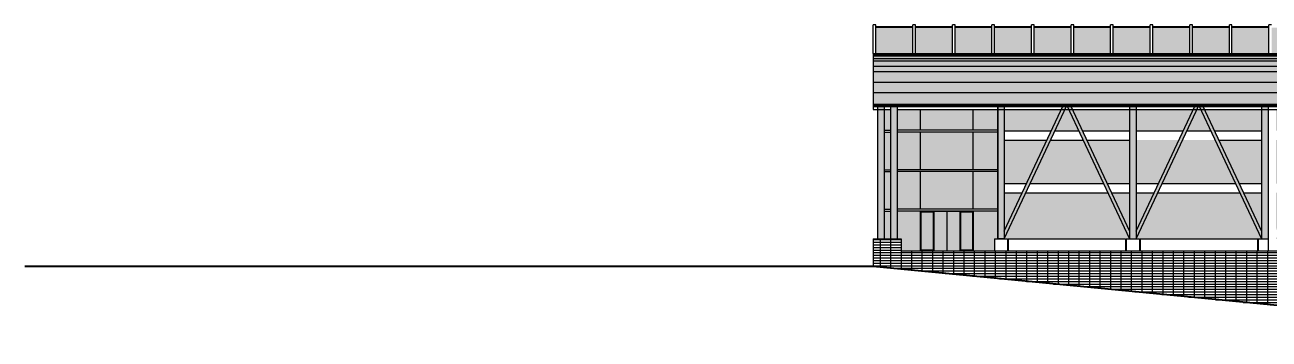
# Model space of a CAD drawing. Header units: metres. Extents: x 2330 to 2661, y 695 to 924.
# Drawn here: x 2375.1 to 2469.5, y 694.7 to 718.6 of the extents above; entities that cross this region are included whole.
import ezdxf

# ---------------------------------------------------------------- set-up
doc = ezdxf.new("R2010")
doc.units = ezdxf.units.M
doc.header["$LTSCALE"] = 20
doc.layers.add('Aux4', color=31, linetype='Continuous', lineweight=20)
doc.layers.add('Columns', color=30, linetype='Continuous', lineweight=40)
doc.layers.add('Tree and Others', color=74, linetype='Continuous')

msp = doc.modelspace()

# ---------------------------------------------------------------- hatches: boundary and pattern name
h = msp.add_hatch(color=256)
h.set_gradient(color1=(0, 0, 255), color2=(0, 114, 153), tint=1)
h.paths.add_polyline_path([(2490.648, 718.351), (2492.993, 718.351), (2492.993, 716.389), (2490.648, 716.389)])
h.paths.add_polyline_path([(2487.648, 718.351), (2490.448, 718.351), (2490.448, 716.389), (2487.648, 716.389)])
h.paths.add_polyline_path([(2484.648, 718.351), (2487.448, 718.351), (2487.448, 716.389), (2484.648, 716.389)])
h.paths.add_polyline_path([(2481.648, 718.351), (2484.448, 718.351), (2484.448, 716.389), (2481.648, 716.389)])
h.paths.add_polyline_path([(2478.648, 718.351), (2481.448, 718.351), (2481.448, 716.389), (2478.648, 716.389)])
h.paths.add_polyline_path([(2475.648, 718.351), (2478.448, 718.351), (2478.448, 716.389), (2475.648, 716.389)])
h.paths.add_polyline_path([(2472.648, 718.351), (2475.448, 718.351), (2475.448, 716.389), (2472.648, 716.389)])
h.paths.add_polyline_path([(2469.648, 718.351), (2472.448, 718.351), (2472.448, 716.389), (2469.648, 716.389)])
h.paths.add_polyline_path([(2466.648, 718.351), (2469.448, 718.351), (2469.448, 716.389), (2466.648, 716.389)])
h.paths.add_polyline_path([(2463.648, 718.351), (2466.448, 718.351), (2466.448, 716.389), (2463.648, 716.389)])
h.paths.add_polyline_path([(2460.648, 718.351), (2463.448, 718.351), (2463.448, 716.389), (2460.648, 716.389)])
h.paths.add_polyline_path([(2457.648, 718.351), (2460.448, 718.351), (2460.448, 716.389), (2457.648, 716.389)])
h.paths.add_polyline_path([(2454.648, 718.351), (2457.448, 718.351), (2457.448, 716.389), (2454.648, 716.389)])
h.paths.add_polyline_path([(2451.648, 718.351), (2454.448, 718.351), (2454.448, 716.389), (2451.648, 716.389)])
h.paths.add_polyline_path([(2448.648, 718.351), (2451.448, 718.351), (2451.448, 716.389), (2448.648, 716.389)])
h.paths.add_polyline_path([(2445.648, 718.351), (2448.448, 718.351), (2448.448, 716.389), (2445.648, 716.389)])
h.paths.add_polyline_path([(2442.648, 718.351), (2445.448, 718.351), (2445.448, 716.389), (2442.648, 716.389)])
h.paths.add_polyline_path([(2439.648, 718.351), (2442.448, 718.351), (2442.448, 716.389), (2439.648, 716.389)])
h = msp.add_hatch(color=256)
h.set_gradient(color1=(0, 0, 255), color2=(0, 114, 153), tint=1)
h.paths.add_polyline_path([(2447.032, 712.129), (2448.883, 712.129), (2448.883, 710.569), (2447.032, 710.569)])
h.paths.add_polyline_path([(2443.032, 712.129), (2447.032, 712.129), (2447.032, 710.569), (2443.032, 710.569)])
h.paths.add_polyline_path([(2447.032, 710.419), (2448.883, 710.419), (2448.883, 707.569), (2447.032, 707.569)])
h.paths.add_polyline_path([(2443.032, 710.419), (2447.032, 710.419), (2447.032, 707.569), (2443.032, 707.569)])
h.paths.add_polyline_path([(2447.032, 707.419), (2448.883, 707.419), (2448.883, 704.569), (2447.032, 704.569)])
h.paths.add_polyline_path([(2443.032, 707.419), (2447.032, 707.419), (2447.032, 704.569), (2443.032, 704.569)])
h.paths.add_polyline_path([(2441.26, 707.419), (2443.032, 707.419), (2443.032, 704.569), (2441.26, 704.569)])
h.paths.add_polyline_path([(2441.26, 710.419), (2443.032, 710.419), (2443.032, 707.569), (2441.26, 707.569)])
h.paths.add_polyline_path([(2441.26, 712.129), (2443.032, 712.129), (2443.032, 710.569), (2441.26, 710.569)])
h.paths.add_polyline_path([(2440.26, 712.129), (2440.76, 712.129), (2440.76, 710.569), (2440.26, 710.569)])
h.paths.add_polyline_path([(2440.26, 710.419), (2440.76, 710.419), (2440.76, 707.569), (2440.26, 707.569)])
h.paths.add_polyline_path([(2440.26, 707.419), (2440.76, 707.419), (2440.76, 704.569), (2440.26, 704.569)])
h.paths.add_polyline_path([(2440.26, 704.419), (2440.76, 704.419), (2440.76, 702.319), (2440.26, 702.319)])
h.paths.add_polyline_path([(2441.26, 704.419), (2443.032, 704.419), (2443.032, 701.419), (2441.56, 701.419), (2441.56, 702.319), (2441.26, 702.319)])
h.paths.add_polyline_path([(2447.032, 704.419), (2448.883, 704.419), (2448.883, 702.319), (2448.633, 702.319), (2448.633, 701.419), (2447.032, 701.419)])
h = msp.add_hatch(color=256)
h.set_gradient(color1=(0, 0, 255), color2=(0, 114, 153), tint=1)
h.paths.add_polyline_path([(2443.082, 704.369), (2443.982, 704.369), (2443.982, 701.469), (2443.082, 701.469)])
h.paths.add_polyline_path([(2446.082, 704.369), (2446.982, 704.369), (2446.982, 701.469), (2446.082, 701.469)])
h = msp.add_hatch(color=256)
h.set_gradient(color1=(0, 0, 255), color2=(0, 114, 153), tint=1)
h.paths.add_polyline_path([(2444.032, 704.419), (2446.032, 704.419), (2446.032, 701.419), (2444.032, 701.419)])
at = {"layer": 'Tree and Others'}
h = msp.add_hatch(color=256, dxfattribs=at)
h.set_gradient(color1=(150, 154, 141), color2=(230, 234, 234), rotation=90, tint=1, name='INVCYLINDER')
h.paths.add_polyline_path([(2497.539, 715.351), (2497.539, 712.537), (2439.448, 712.537), (2439.448, 716.389), (2492.993, 716.389), (2492.993, 715.351)])
h = msp.add_hatch(color=256, dxfattribs=at)
h.set_gradient(color1=(150, 154, 141), color2=(230, 234, 234), tint=1, name='CYLINDER')
h.paths.add_polyline_path([(2440.26, 712.437), (2439.76, 712.437), (2439.76, 702.319), (2440.26, 702.319)])
h = msp.add_hatch(color=256, dxfattribs=at)
h.set_gradient(color1=(150, 154, 141), color2=(230, 234, 234), tint=1, name='CYLINDER')
h.paths.add_polyline_path([(2441.26, 712.437), (2440.76, 712.437), (2440.76, 702.319), (2441.26, 702.319)])
h = msp.add_hatch(color=256, dxfattribs=at)
h.set_gradient(color1=(150, 154, 141), color2=(230, 234, 234), tint=1, name='CYLINDER')
h.paths.add_polyline_path([(2449.383, 712.437), (2448.883, 712.437), (2448.883, 702.319), (2449.383, 702.319)])
h = msp.add_hatch(color=256, dxfattribs=at)
h.set_gradient(color1=(150, 154, 141), color2=(230, 234, 234), tint=1, name='CYLINDER')
h.paths.add_polyline_path([(2454.133, 712.437), (2453.857, 712.437), (2449.383, 702.907), (2449.383, 702.319)])
h = msp.add_hatch(color=256, dxfattribs=at)
h.set_gradient(color1=(150, 154, 141), color2=(230, 234, 234), tint=1, name='CYLINDER')
h.paths.add_polyline_path([(2454.409, 712.437), (2454.133, 712.437), (2458.883, 702.319), (2458.883, 702.907)])
h = msp.add_hatch(color=256, dxfattribs=at)
h.set_gradient(color1=(150, 154, 141), color2=(230, 234, 234), tint=1, name='CYLINDER')
h.paths.add_polyline_path([(2459.383, 712.437), (2458.883, 712.437), (2458.883, 702.319), (2459.383, 702.319)])
h = msp.add_hatch(color=256, dxfattribs=at)
h.set_gradient(color1=(150, 154, 141), color2=(230, 234, 234), tint=1, name='CYLINDER')
h.paths.add_polyline_path([(2464.133, 712.437), (2463.857, 712.437), (2459.383, 702.907), (2459.383, 702.319)])
h = msp.add_hatch(color=256, dxfattribs=at)
h.set_gradient(color1=(150, 154, 141), color2=(230, 234, 234), tint=1, name='CYLINDER')
h.paths.add_polyline_path([(2464.409, 712.437), (2464.133, 712.437), (2468.883, 702.319), (2468.883, 702.907)])
h = msp.add_hatch(color=256, dxfattribs=at)
h.set_gradient(color1=(150, 154, 141), color2=(230, 234, 234), tint=1, name='CYLINDER')
h.paths.add_polyline_path([(2469.383, 712.437), (2468.883, 712.437), (2468.883, 702.319), (2469.383, 702.319), (2469.383, 702.319)])
h = msp.add_hatch(color=256, dxfattribs=at)
h.set_gradient(color1=(42, 167, 148), color2=(192, 246, 244), tint=1)
h.paths.add_polyline_path([(2452.628, 709.819), (2449.383, 709.819), (2449.383, 706.519), (2451.078, 706.519)])
h.paths.add_polyline_path([(2453.712, 712.129), (2449.383, 712.129), (2449.383, 710.519), (2452.956, 710.519)])
h.paths.add_polyline_path([(2454.277, 712.129), (2453.988, 712.129), (2453.232, 710.519), (2455.033, 710.519)])
h.paths.add_polyline_path([(2455.362, 709.819), (2452.904, 709.819), (2451.354, 706.519), (2456.911, 706.519)])
h.paths.add_polyline_path([(2457.24, 705.819), (2451.026, 705.819), (2449.383, 702.319), (2449.383, 702.319), (2449.633, 702.319), (2449.633, 701.419), (2449.683, 701.419), (2449.683, 702.319), (2458.583, 702.319), (2458.583, 701.419), (2458.633, 701.419), (2458.633, 702.319), (2458.883, 702.319)])
h.paths.add_polyline_path([(2450.75, 705.819), (2449.383, 705.819), (2449.383, 702.907)])
h.paths.add_polyline_path([(2458.883, 705.819), (2457.516, 705.819), (2458.883, 702.907)], flags=17)
h.paths.add_polyline_path([(2458.883, 709.819), (2455.638, 709.819), (2457.187, 706.519), (2458.883, 706.519)])
h.paths.add_polyline_path([(2458.883, 712.129), (2454.553, 712.129), (2455.309, 710.519), (2458.883, 710.519)])
h.paths.add_polyline_path([(2463.712, 712.129), (2459.383, 712.129), (2459.383, 710.519), (2462.956, 710.519)])
h.paths.add_polyline_path([(2462.628, 709.819), (2459.383, 709.819), (2459.383, 706.519), (2461.078, 706.519)])
h.paths.add_polyline_path([(2460.75, 705.819), (2459.383, 705.819), (2459.383, 702.907)])
h.paths.add_polyline_path([(2467.24, 705.819), (2461.026, 705.819), (2459.383, 702.319), (2459.633, 702.319), (2459.633, 701.419), (2459.683, 701.419), (2459.683, 702.319), (2468.883, 702.319)])
h.paths.add_polyline_path([(2465.362, 709.819), (2462.904, 709.819), (2461.354, 706.519), (2466.911, 706.519)])
h.paths.add_polyline_path([(2464.277, 712.129), (2463.988, 712.129), (2463.232, 710.519), (2465.033, 710.519)])
h.paths.add_polyline_path([(2468.883, 712.129), (2464.553, 712.129), (2465.309, 710.519), (2468.883, 710.519)])
h.paths.add_polyline_path([(2468.883, 709.819), (2465.638, 709.819), (2467.187, 706.519), (2468.883, 706.519)])
h.paths.add_polyline_path([(2468.883, 705.819), (2467.516, 705.819), (2468.883, 702.907)], flags=17)
h.paths.add_polyline_path([(2471.199, 705.819), (2469.983, 705.819), (2469.983, 702.958)], flags=17)
h.paths.add_polyline_path([(2472.898, 709.819), (2469.983, 709.819), (2469.983, 706.519), (2471.496, 706.519)])
h.paths.add_polyline_path([(2473.88, 712.129), (2469.983, 712.129), (2469.983, 710.519), (2473.196, 710.519)])
h.paths.add_polyline_path([(2474.413, 712.129), (2474.152, 712.129), (2473.468, 710.519), (2475.098, 710.519)])
h.paths.add_polyline_path([(2475.395, 709.819), (2473.17, 709.819), (2471.768, 706.519), (2476.798, 706.519)])
h.paths.add_polyline_path([(2477.095, 705.819), (2471.47, 705.819), (2469.983, 702.319), (2478.283, 702.319), (2478.283, 701.419), (2478.333, 701.419), (2478.333, 702.319), (2478.583, 702.319)])
h.paths.add_polyline_path([(2478.583, 709.819), (2475.667, 709.819), (2477.069, 706.519), (2478.583, 706.519)])
h.paths.add_polyline_path([(2478.583, 705.819), (2477.367, 705.819), (2478.583, 702.958)], flags=17)
h.paths.add_polyline_path([(2478.583, 712.129), (2474.685, 712.129), (2475.37, 710.519), (2478.583, 710.519)])
h.paths.add_polyline_path([(2483.556, 712.129), (2479.083, 712.129), (2479.083, 710.519), (2482.776, 710.519)])
h.paths.add_polyline_path([(2482.437, 709.819), (2479.083, 709.819), (2479.083, 706.519), (2480.839, 706.519)])
h.paths.add_polyline_path([(2480.5, 705.819), (2479.083, 705.819), (2479.083, 702.892)])
h.paths.add_polyline_path([(2487.188, 705.819), (2480.778, 705.819), (2479.083, 702.319), (2479.083, 702.319), (2479.333, 702.319), (2479.333, 701.419), (2479.383, 701.419), (2479.383, 702.319), (2488.583, 702.319), (2488.583, 701.419), (2488.633, 701.419), (2488.633, 702.319), (2488.883, 702.319)])
h.paths.add_polyline_path([(2485.251, 709.819), (2482.715, 709.819), (2481.117, 706.519), (2486.849, 706.519)])
h.paths.add_polyline_path([(2484.132, 712.129), (2483.834, 712.129), (2483.054, 710.519), (2484.912, 710.519)])
h.paths.add_polyline_path([(2488.883, 712.129), (2484.409, 712.129), (2485.189, 710.519), (2488.883, 710.519)])
h.paths.add_polyline_path([(2488.883, 709.819), (2485.528, 709.819), (2487.127, 706.519), (2488.883, 706.519)])
h.paths.add_polyline_path([(2488.883, 705.819), (2487.466, 705.819), (2488.883, 702.892)])
h.paths.add_polyline_path([(2490.524, 705.819), (2489.383, 705.819), (2489.383, 702.987)], flags=17)
h.paths.add_polyline_path([(2492.136, 709.819), (2489.383, 709.819), (2489.383, 706.519), (2490.806, 706.519)])
h.paths.add_polyline_path([(2493.067, 712.129), (2489.383, 712.129), (2489.383, 710.519), (2492.418, 710.519)])
h.paths.add_polyline_path([(2493.585, 712.129), (2493.337, 712.129), (2492.688, 710.519), (2494.234, 710.519)])
h.paths.add_polyline_path([(2494.516, 709.819), (2492.406, 709.819), (2491.076, 706.519), (2495.846, 706.519)])
h.paths.add_polyline_path([(2496.128, 705.819), (2490.793, 705.819), (2489.383, 702.319), (2489.633, 702.319), (2489.633, 701.419), (2489.683, 701.419), (2489.683, 702.319), (2497.539, 702.319)])
h.paths.add_polyline_path([(2497.539, 705.819), (2496.398, 705.819), (2497.539, 702.987)])
h.paths.add_polyline_path([(2497.539, 709.819), (2494.786, 709.819), (2496.116, 706.519), (2497.539, 706.519)])
h.paths.add_polyline_path([(2497.539, 712.129), (2493.854, 712.129), (2494.503, 710.519), (2497.539, 710.519)])
h = msp.add_hatch(dxfattribs=at)
h.set_pattern_fill('GRATE', color=256, scale=0.25, style=0)
h.paths.add_polyline_path([(2439.448, 700.219), (2439.448, 702.319), (2441.56, 702.319), (2441.56, 701.419), (2496.334, 701.419), (2496.334, 700.219), (2502.28, 700.219), (2502.28, 694.719), (2496.334, 694.719)])

# ---------------------------------------------------------------- linework, layer by layer
for p, q in [((2439.448, 716.389), (2439.448, 718.551)), ((2439.648, 718.551), (2439.448, 718.551)), ((2439.648, 716.389), (2439.648, 718.551)), ((2442.448, 718.401), (2439.648, 718.401)), ((2442.448, 718.351), (2439.648, 718.351)), ((2442.448, 716.389), (2442.448, 718.551)), ((2442.648, 718.551), (2442.448, 718.551)), ((2442.648, 716.389), (2442.648, 718.551)), ((2445.448, 718.401), (2442.648, 718.401)), ((2445.448, 718.351), (2442.648, 718.351)), ((2445.448, 716.389), (2445.448, 718.551)), ((2445.648, 718.551), (2445.448, 718.551)), ((2445.648, 716.389), (2445.648, 718.551)), ((2448.448, 718.401), (2445.648, 718.401)), ((2448.448, 718.351), (2445.648, 718.351)), ((2448.448, 716.389), (2448.448, 718.551)), ((2448.648, 718.551), (2448.448, 718.551)), ((2448.648, 716.389), (2448.648, 718.551)), ((2451.448, 718.401), (2448.648, 718.401)), ((2451.448, 718.351), (2448.648, 718.351)), ((2451.448, 716.389), (2451.448, 718.551)), ((2451.648, 718.551), (2451.448, 718.551)), ((2451.648, 716.389), (2451.648, 718.551)), ((2454.448, 718.401), (2451.648, 718.401)), ((2454.448, 718.351), (2451.648, 718.351)), ((2454.448, 716.389), (2454.448, 718.551)), ((2454.648, 718.551), (2454.448, 718.551)), ((2454.648, 716.389), (2454.648, 718.551)), ((2457.448, 718.401), (2454.648, 718.401)), ((2457.448, 718.351), (2454.648, 718.351)), ((2457.448, 716.389), (2457.448, 718.551)), ((2457.648, 718.551), (2457.448, 718.551)), ((2457.648, 716.389), (2457.648, 718.551)), ((2460.448, 718.401), (2457.648, 718.401)), ((2460.448, 718.351), (2457.648, 718.351)), ((2460.448, 716.389), (2460.448, 718.551)), ((2460.648, 718.551), (2460.448, 718.551)), ((2460.648, 716.389), (2460.648, 718.551)), ((2463.448, 718.401), (2460.648, 718.401)), ((2463.448, 718.351), (2460.648, 718.351)), ((2463.448, 716.389), (2463.448, 718.551)), ((2463.648, 718.551), (2463.448, 718.551)), ((2463.648, 716.389), (2463.648, 718.551)), ((2466.448, 718.401), (2463.648, 718.401)), ((2466.448, 718.351), (2463.648, 718.351)), ((2466.448, 716.389), (2466.448, 718.551)), ((2466.648, 718.551), (2466.448, 718.551)), ((2466.648, 716.389), (2466.648, 718.551)), ((2469.448, 718.401), (2466.648, 718.401)), ((2469.448, 718.351), (2466.648, 718.351)), ((2469.448, 716.389), (2469.448, 718.551)), ((2469.648, 718.551), (2469.448, 718.551)), ((2486.334, 695.719), (2439.448, 700.219))]:
    msp.add_line(p, q)
at = {"layer": 'Aux4'}
msp.add_line((2492.993, 716.389), (2439.448, 716.389), dxfattribs=at)
at = {"layer": 'Columns'}
for p, q in [((2439.448, 700.219), (2375.108, 700.219)), ((2496.334, 694.719), (2439.448, 700.219))]:
    msp.add_line(p, q, dxfattribs=at)
at = {"layer": 'Tree and Others'}
for p, q in [((2439.448, 716.389), (2439.448, 712.129)), ((2492.993, 716.289), (2439.448, 716.289)), ((2492.993, 716.189), (2439.448, 716.189)), ((2492.993, 715.989), (2439.448, 715.989)), ((2492.993, 715.789), (2439.448, 715.789)), ((2492.993, 715.389), (2439.448, 715.389)), ((2497.539, 714.989), (2439.448, 714.989)), ((2497.539, 714.189), (2439.448, 714.189)), ((2497.539, 713.389), (2439.448, 713.389)), ((2439.448, 712.537), (2497.539, 712.537)), ((2439.448, 712.437), (2497.539, 712.437)), ((2439.76, 712.437), (2439.76, 702.319)), ((2440.26, 712.437), (2440.26, 702.319)), ((2440.76, 712.437), (2440.76, 702.319)), ((2441.26, 712.437), (2441.26, 702.319)), ((2448.883, 712.437), (2448.883, 702.319)), ((2449.383, 712.437), (2449.383, 702.319)), ((2449.383, 702.319), (2454.133, 712.437)), ((2449.383, 702.907), (2453.857, 712.437)), ((2454.133, 712.437), (2458.883, 702.319)), ((2454.409, 712.437), (2458.883, 702.907)), ((2458.883, 712.437), (2458.883, 702.319)), ((2459.383, 712.437), (2459.383, 702.319)), ((2459.383, 702.319), (2464.133, 712.437)), ((2459.383, 702.907), (2463.857, 712.437)), ((2464.133, 712.437), (2468.883, 702.319)), ((2464.409, 712.437), (2468.883, 702.907)), ((2468.883, 712.437), (2468.883, 702.319)), ((2469.383, 712.437), (2469.383, 702.235)), ((2439.448, 712.373), (2497.532, 712.373)), ((2439.448, 712.129), (2440.76, 712.129)), ((2441.26, 712.129), (2497.532, 712.129)), ((2443.032, 710.569), (2443.032, 712.129)), ((2447.032, 710.569), (2447.032, 712.129)), ((2440.26, 710.569), (2440.76, 710.569)), ((2448.883, 710.569), (2441.26, 710.569)), ((2449.383, 710.519), (2452.956, 710.519)), ((2453.232, 710.519), (2455.033, 710.519)), ((2455.309, 710.519), (2458.883, 710.519)), ((2459.383, 710.519), (2462.956, 710.519)), ((2463.232, 710.519), (2465.033, 710.519)), ((2465.309, 710.519), (2468.883, 710.519)), ((2440.26, 710.419), (2440.76, 710.419)), ((2448.883, 710.419), (2441.26, 710.419)), ((2443.032, 707.569), (2443.032, 710.419)), ((2447.032, 707.569), (2447.032, 710.419)), ((2449.383, 709.819), (2452.628, 709.819)), ((2452.904, 709.819), (2455.362, 709.819)), ((2455.638, 709.819), (2458.883, 709.819)), ((2465.638, 709.819), (2468.883, 709.819)), ((2440.26, 707.569), (2440.76, 707.569)), ((2440.26, 707.419), (2440.76, 707.419)), ((2448.883, 707.569), (2441.26, 707.569)), ((2448.883, 707.419), (2441.26, 707.419)), ((2443.032, 704.569), (2443.032, 707.419)), ((2447.032, 704.569), (2447.032, 707.419)), ((2449.383, 706.519), (2451.078, 706.519)), ((2449.383, 705.819), (2450.75, 705.819)), ((2451.026, 705.819), (2457.24, 705.819)), ((2451.354, 706.519), (2456.911, 706.519)), ((2457.187, 706.519), (2458.883, 706.519)), ((2457.516, 705.819), (2458.883, 705.819)), ((2459.383, 706.519), (2461.078, 706.519)), ((2459.383, 705.819), (2460.75, 705.819)), ((2461.026, 705.819), (2467.24, 705.819)), ((2461.354, 706.519), (2466.911, 706.519)), ((2467.187, 706.519), (2468.883, 706.519)), ((2467.516, 705.819), (2468.883, 705.819)), ((2440.76, 705.153), (2440.76, 702.319)), ((2440.26, 704.569), (2440.76, 704.569)), ((2440.26, 704.419), (2440.76, 704.419)), ((2448.883, 704.569), (2441.26, 704.569)), ((2448.883, 704.419), (2441.26, 704.419)), ((2444.032, 704.419), (2444.032, 701.419)), ((2445.032, 704.419), (2445.032, 701.419)), ((2446.032, 704.419), (2446.032, 701.419)), ((2439.448, 702.319), (2439.633, 702.319)), ((2439.448, 702.319), (2441.56, 702.319)), ((2439.448, 702.319), (2439.448, 700.219)), ((2441.56, 702.319), (2441.56, 701.419)), ((2448.633, 702.319), (2449.633, 702.319)), ((2448.633, 702.319), (2449.633, 702.319)), ((2448.633, 702.319), (2448.633, 701.419)), ((2448.633, 702.319), (2449.633, 702.319)), ((2448.883, 702.319), (2449.383, 702.319)), ((2449.633, 702.319), (2449.633, 701.419)), ((2449.683, 702.319), (2458.583, 702.319)), ((2449.683, 702.319), (2449.683, 701.419)), ((2458.583, 702.319), (2458.583, 701.419)), ((2458.633, 702.319), (2459.633, 702.319)), ((2458.633, 702.319), (2459.633, 702.319)), ((2458.633, 702.319), (2458.633, 701.419)), ((2458.633, 702.319), (2459.633, 702.319)), ((2458.883, 702.319), (2459.383, 702.319)), ((2459.633, 702.319), (2459.633, 701.419)), ((2459.683, 702.319), (2469.383, 702.319)), ((2459.683, 702.319), (2459.683, 701.419)), ((2468.583, 702.319), (2468.583, 701.419)), ((2468.633, 702.319), (2469.383, 702.319)), ((2468.633, 702.319), (2468.633, 701.419)), ((2468.633, 702.319), (2468.883, 702.319)), ((2468.883, 702.319), (2469.383, 702.319)), ((2469.383, 702.319), (2469.383, 701.419)), ((2441.56, 701.419), (2497.46, 701.419))]:
    msp.add_line(p, q, dxfattribs=at)
for points in [[(2449.383, 702.319), (2448.883, 702.319), (2448.883, 712.437), (2449.383, 712.437)], [(2443.032, 704.419), (2444.032, 704.419), (2444.032, 701.419), (2443.032, 701.419)], [(2443.082, 704.369), (2443.982, 704.369), (2443.982, 701.469), (2443.082, 701.469)], [(2446.032, 704.419), (2447.032, 704.419), (2447.032, 701.419), (2446.032, 701.419)], [(2446.082, 704.369), (2446.982, 704.369), (2446.982, 701.469), (2446.082, 701.469)]]:
    msp.add_lwpolyline(points, close=True, dxfattribs=at)
msp.add_lwpolyline([(2443.032, 701.419), (2443.032, 704.419), (2447.032, 704.419), (2447.032, 701.419)], dxfattribs=at)

doc.saveas('drawing.dxf')
